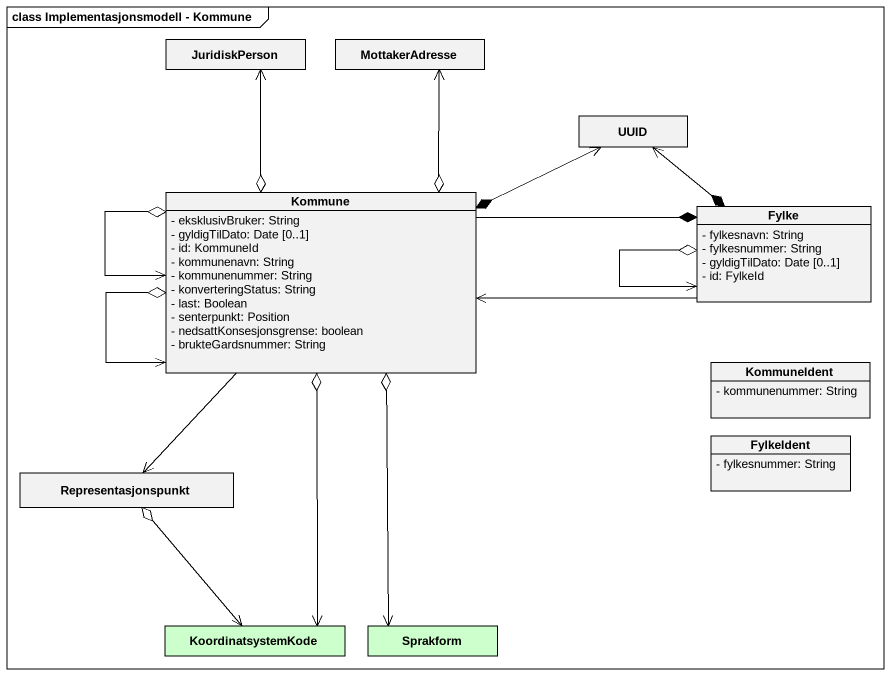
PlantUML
@startuml
mainframe class Implementasjonsmodell - Kommune
hide circle
hide empty members
skinparam classAttributeIconSize 0
class JuridiskPerson
class MottakerAdresse
class UUID
class Kommune {
  - eksklusivBruker: String
  - gyldigTilDato: Date [0..1]
  - id: KommuneId
  - kommunenavn: String
  - kommunenummer: String
  - konverteringStatus: String
  - last: Boolean
  - senterpunkt: Position
  - nedsattKonsesjonsgrense: boolean
  - brukteGardsnummer: String
}
class Fylke {
  - fylkesnavn: String
  - fylkesnummer: String
  - gyldigTilDato: Date [0..1]
  - id: FylkeId
}
class KommuneIdent {
  - kommunenummer: String
}
class FylkeIdent {
  - fylkesnummer: String
}
class Representasjonspunkt
class KoordinatsystemKode #CCFFCC
class Sprakform #CCFFCC
UUID <-left-* Kommune
UUID <--* Fylke
Kommune o-up-> JuridiskPerson
Kommune o-up-> MottakerAdresse
Kommune o--> Kommune
Kommune o--> Kommune
Kommune -right-* Fylke
Kommune --> Representasjonspunkt
Kommune o--> KoordinatsystemKode
Kommune o--> Sprakform
Fylke -left-> Kommune
Fylke o--> Fylke
Representasjonspunkt o--> KoordinatsystemKode
Representasjonspunkt o--> KoordinatsystemKode
@enduml
